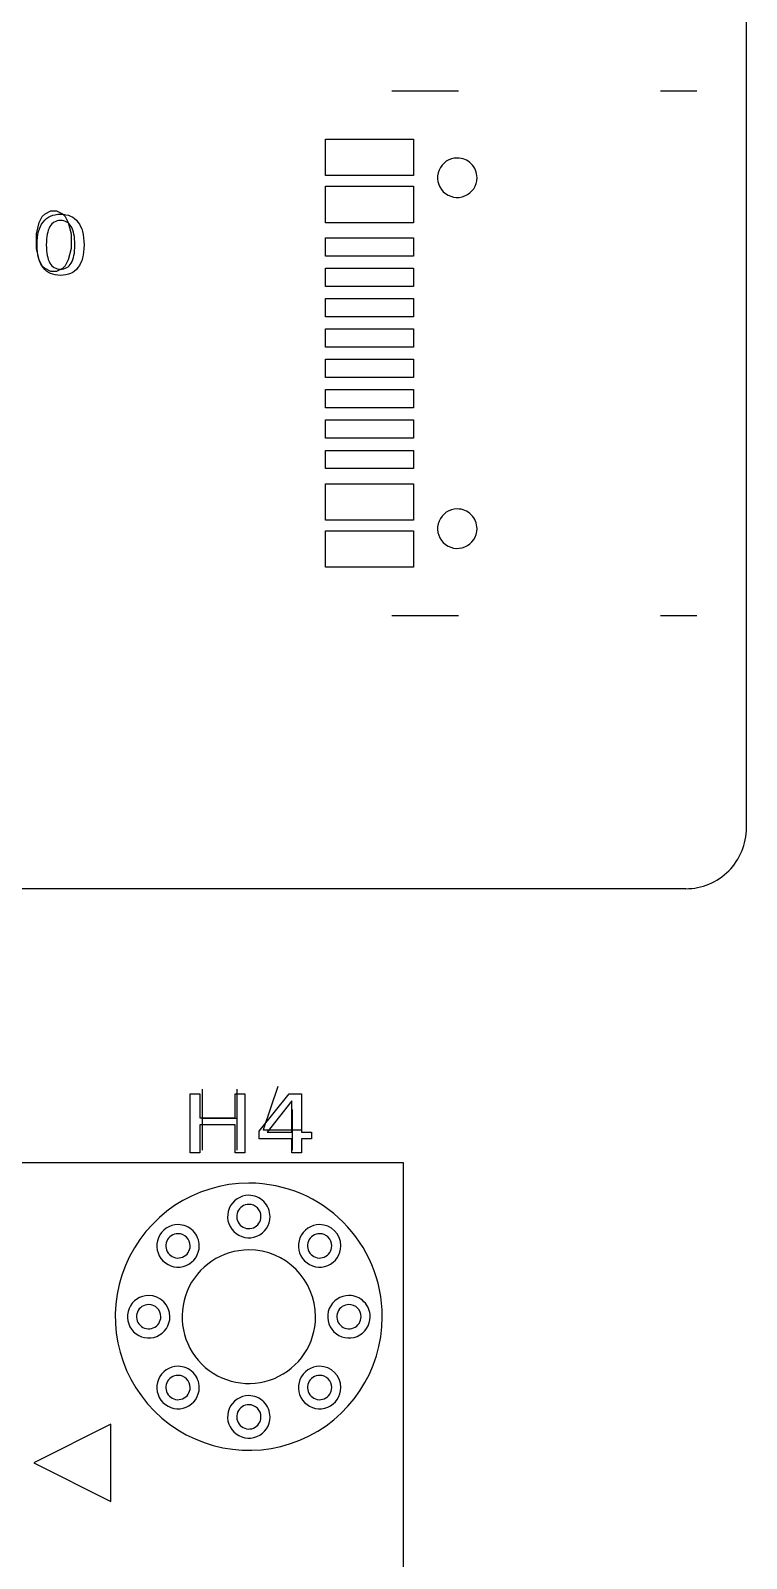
# Model space of a CAD drawing. Header units: millimetres. Extents: x 10 to 287, y 10 to 200.
# Drawn here: x 133.7 to 145.5, y 98.78 to 123.94 of the extents above; entities that cross this region are included whole.
import ezdxf

# ---------------------------------------------------------------- set-up
doc = ezdxf.new("R2010")
doc.units = ezdxf.units.MM
doc.layers.get('0').update_dxf_attribs({"linetype": 'CONTINUOUS'})

msp = doc.modelspace()

# ---------------------------------------------------------------- linework, layer by layer
at = {"color": 7}
for points in [[(145.5, 110.8072), (145.5, 148.1072)], [(139.655, 122.9472), (140.755, 122.9472)], [(139.655, 122.9472), (140.755, 122.9472)], [(139.655, 122.9472), (140.755, 122.9472)], [(139.655, 122.9472), (140.755, 122.9472)], [(139.655, 122.9472), (140.755, 122.9472)], [(139.655, 122.9472), (140.755, 122.9472)], [(139.655, 122.9472), (140.755, 122.9472)], [(144.085, 122.9472), (144.685, 122.9472)], [(144.085, 122.9472), (144.685, 122.9472)], [(144.085, 122.9472), (144.685, 122.9472)], [(144.085, 122.9472), (144.685, 122.9472)], [(144.085, 122.9472), (144.685, 122.9472)], [(144.085, 122.9472), (144.685, 122.9472)], [(144.085, 122.9472), (144.685, 122.9472)], [(139.655, 114.3072), (140.755, 114.3072)], [(139.655, 114.3072), (140.755, 114.3072)], [(139.655, 114.3072), (140.755, 114.3072)], [(139.655, 114.3072), (140.755, 114.3072)], [(139.655, 114.3072), (140.755, 114.3072)], [(139.655, 114.3072), (140.755, 114.3072)], [(139.655, 114.3072), (140.755, 114.3072)], [(144.085, 114.3072), (144.685, 114.3072)], [(144.085, 114.3072), (144.685, 114.3072)], [(144.085, 114.3072), (144.685, 114.3072)], [(144.085, 114.3072), (144.685, 114.3072)], [(144.085, 114.3072), (144.685, 114.3072)], [(144.085, 114.3072), (144.685, 114.3072)], [(144.085, 114.3072), (144.685, 114.3072)], [(144.5, 109.8072), (108.1266, 109.8072)], [(136.5381, 105.5024), (136.5381, 106.5024)], [(137.1095, 105.5024), (137.1095, 106.5024)], [(137.7762, 106.55), (137.5381, 105.8357), (138.1571, 105.8357)], [(136.5381, 106.0262), (137.1095, 106.0262)], [(138.0143, 106.169), (138.0143, 105.5024)]]:
    msp.add_lwpolyline(points, dxfattribs=at)
for points in [[(140.015, 121.5522), (138.565, 121.5522), (138.565, 122.1522), (140.015, 122.1522)], [(140.015, 121.5522), (138.565, 121.5522), (138.565, 122.1522), (140.015, 122.1522)], [(140.015, 121.5522), (138.565, 121.5522), (138.565, 122.1522), (140.015, 122.1522)], [(140.735, 121.8422)], [(140.735, 121.8422)], [(140.735, 121.8422)], [(140.735, 121.8422)], [(140.735, 121.8422)], [(140.735, 121.8422)], [(140.015, 120.7772), (138.565, 120.7772), (138.565, 121.3772), (140.015, 121.3772)], [(140.015, 120.7772), (138.565, 120.7772), (138.565, 121.3772), (140.015, 121.3772)], [(140.015, 120.7772), (138.565, 120.7772), (138.565, 121.3772), (140.015, 121.3772)], [(134.0381, 120.9724), (134.1333, 120.9724), (134.2286, 120.9248), (134.2762, 120.8771), (134.3238, 120.7819), (134.3714, 120.5914), (134.3714, 120.3533), (134.3238, 120.1629), (134.2762, 120.0676), (134.2286, 120.02), (134.1333, 119.9724), (134.0381, 119.9724), (133.9429, 120.02), (133.8952, 120.0676), (133.8476, 120.1629), (133.8, 120.3533), (133.8, 120.5914), (133.8476, 120.7819), (133.8952, 120.8771), (133.9429, 120.9248)], [(134.19781, 120.916755)], [(134.19781, 120.812591)], [(140.015, 120.2272), (138.565, 120.2272), (138.565, 120.5272), (140.015, 120.5272)], [(140.015, 120.2272), (138.565, 120.2272), (138.565, 120.5272), (140.015, 120.5272)], [(140.015, 120.2272), (138.565, 120.2272), (138.565, 120.5272), (140.015, 120.5272)], [(140.015, 119.7272), (138.565, 119.7272), (138.565, 120.0272), (140.015, 120.0272)], [(140.015, 119.7272), (138.565, 119.7272), (138.565, 120.0272), (140.015, 120.0272)], [(140.015, 119.7272), (138.565, 119.7272), (138.565, 120.0272), (140.015, 120.0272)], [(140.015, 119.2272), (138.565, 119.2272), (138.565, 119.5272), (140.015, 119.5272)], [(140.015, 119.2272), (138.565, 119.2272), (138.565, 119.5272), (140.015, 119.5272)], [(140.015, 119.2272), (138.565, 119.2272), (138.565, 119.5272), (140.015, 119.5272)], [(140.015, 118.7272), (138.565, 118.7272), (138.565, 119.0272), (140.015, 119.0272)], [(140.015, 118.7272), (138.565, 118.7272), (138.565, 119.0272), (140.015, 119.0272)], [(140.015, 118.7272), (138.565, 118.7272), (138.565, 119.0272), (140.015, 119.0272)], [(140.015, 118.2272), (138.565, 118.2272), (138.565, 118.5272), (140.015, 118.5272)], [(140.015, 118.2272), (138.565, 118.2272), (138.565, 118.5272), (140.015, 118.5272)], [(140.015, 118.2272), (138.565, 118.2272), (138.565, 118.5272), (140.015, 118.5272)], [(140.015, 117.7272), (138.565, 117.7272), (138.565, 118.0272), (140.015, 118.0272)], [(140.015, 117.7272), (138.565, 117.7272), (138.565, 118.0272), (140.015, 118.0272)], [(140.015, 117.7272), (138.565, 117.7272), (138.565, 118.0272), (140.015, 118.0272)], [(140.015, 117.2272), (138.565, 117.2272), (138.565, 117.5272), (140.015, 117.5272)], [(140.015, 117.2272), (138.565, 117.2272), (138.565, 117.5272), (140.015, 117.5272)], [(140.015, 117.2272), (138.565, 117.2272), (138.565, 117.5272), (140.015, 117.5272)], [(140.015, 116.7272), (138.565, 116.7272), (138.565, 117.0272), (140.015, 117.0272)], [(140.015, 116.7272), (138.565, 116.7272), (138.565, 117.0272), (140.015, 117.0272)], [(140.015, 116.7272), (138.565, 116.7272), (138.565, 117.0272), (140.015, 117.0272)], [(140.015, 115.8772), (138.565, 115.8772), (138.565, 116.4772), (140.015, 116.4772)], [(140.015, 115.8772), (138.565, 115.8772), (138.565, 116.4772), (140.015, 116.4772)], [(140.015, 115.8772), (138.565, 115.8772), (138.565, 116.4772), (140.015, 116.4772)], [(140.735, 116.0622)], [(140.735, 116.0622)], [(140.735, 116.0622)], [(140.735, 116.0622)], [(140.735, 116.0622)], [(140.735, 116.0622)], [(140.015, 115.1022), (138.565, 115.1022), (138.565, 115.7022), (140.015, 115.7022)], [(140.015, 115.1022), (138.565, 115.1022), (138.565, 115.7022), (140.015, 115.7022)], [(140.015, 115.1022), (138.565, 115.1022), (138.565, 115.7022), (140.015, 115.7022)], [(136.33408, 106.42918), (136.49394, 106.42918), (136.49394, 106.03075), (137.07484, 106.03075), (137.07484, 106.42918), (137.23471, 106.42918), (137.23471, 105.4572), (137.07484, 105.4572), (137.07484, 105.92008), (136.49394, 105.92008), (136.49394, 105.4572), (136.33408, 105.4572)], [(137.96444, 106.42918), (138.16546, 106.42918), (138.16546, 105.79573), (138.33403, 105.79573), (138.33403, 105.68636), (138.16546, 105.68636), (138.16546, 105.4572), (138.00638, 105.4572), (138.00638, 105.68636), (137.47297, 105.68636), (137.47297, 105.81331)], [(138.00634, 106.3146), (137.60272, 105.79573), (138.00634, 105.79573)], [(137.3, 104.9572)], [(137.3, 104.9572)], [(137.3, 104.9572)], [(137.3, 104.9572)], [(137.3, 104.7572)], [(137.3, 104.7572)], [(137.3, 104.7572)], [(137.3, 104.7572)], [(137.3, 104.6072)], [(137.3, 104.6072)], [(137.3, 104.6072)], [(137.3, 104.6072)], [(136.1333, 104.2739)], [(136.1333, 104.2739)], [(136.1333, 104.2739)], [(136.1333, 104.2739)], [(138.4667, 104.2739)], [(138.4667, 104.2739)], [(138.4667, 104.2739)], [(138.4667, 104.2739)], [(136.1333, 104.1239)], [(136.1333, 104.1239)], [(136.1333, 104.1239)], [(136.1333, 104.1239)], [(138.4667, 104.1239)], [(138.4667, 104.1239)], [(138.4667, 104.1239)], [(138.4667, 104.1239)], [(137.3, 103.8572)], [(137.3, 103.8572)], [(137.3, 103.8572)], [(137.3, 103.8572)], [(135.65, 103.1072)], [(135.65, 103.1072)], [(135.65, 103.1072)], [(135.65, 103.1072)], [(135.65, 102.9572)], [(135.65, 102.9572)], [(135.65, 102.9572)], [(135.65, 102.9572)], [(138.95, 103.1072)], [(138.95, 103.1072)], [(138.95, 103.1072)], [(138.95, 103.1072)], [(138.95, 102.9572)], [(138.95, 102.9572)], [(138.95, 102.9572)], [(138.95, 102.9572)], [(136.1333, 101.9405)], [(136.1333, 101.9405)], [(136.1333, 101.9405)], [(136.1333, 101.9405)], [(138.4667, 101.9405)], [(138.4667, 101.9405)], [(138.4667, 101.9405)], [(138.4667, 101.9405)], [(136.1333, 101.7905)], [(136.1333, 101.7905)], [(136.1333, 101.7905)], [(136.1333, 101.7905)], [(138.4667, 101.7905)], [(138.4667, 101.7905)], [(138.4667, 101.7905)], [(138.4667, 101.7905)], [(137.3, 101.4572)], [(137.3, 101.4572)], [(137.3, 101.4572)], [(137.3, 101.4572)], [(137.3, 101.3072)], [(137.3, 101.3072)], [(137.3, 101.3072)], [(137.3, 101.3072)], [(135.0267, 99.7149), (135.0267, 100.9849), (133.7567, 100.3499)]]:
    msp.add_lwpolyline(points, close=True, dxfattribs=at)
at = {"color": 2}
msp.add_lwpolyline([(119.5427, 105.2999), (139.8427, 105.2999), (139.8427, 67.8999), (119.5427, 67.8999)], close=True, dxfattribs=at)
at = {"color": 7}
for points in [[(140.735, 121.8422), (140.60355, 121.8422), (140.485043, 121.763016), (140.434739, 121.641572)], [(140.735, 121.8422), (140.60355, 121.8422), (140.485043, 121.763016), (140.434739, 121.641572)], [(140.735, 121.8422), (140.60355, 121.8422), (140.485043, 121.763016), (140.434739, 121.641572)], [(140.735, 121.8422), (140.60355, 121.8422), (140.485043, 121.763016), (140.434739, 121.641572)], [(140.735, 121.8422), (140.60355, 121.8422), (140.485043, 121.763016), (140.434739, 121.641572)], [(140.735, 121.8422), (140.60355, 121.8422), (140.485043, 121.763016), (140.434739, 121.641572)], [(140.96481, 121.74701), (140.90386, 121.807959), (140.821195, 121.8422), (140.735, 121.8422)], [(140.96481, 121.74701), (140.90386, 121.807959), (140.821195, 121.8422), (140.735, 121.8422)], [(140.96481, 121.74701), (140.90386, 121.807959), (140.821195, 121.8422), (140.735, 121.8422)], [(140.96481, 121.74701), (140.90386, 121.807959), (140.821195, 121.8422), (140.735, 121.8422)], [(140.96481, 121.74701), (140.90386, 121.807959), (140.821195, 121.8422), (140.735, 121.8422)], [(140.96481, 121.74701), (140.90386, 121.807959), (140.821195, 121.8422), (140.735, 121.8422)], [(140.434739, 121.641572), (140.384435, 121.520128), (140.412241, 121.38034), (140.50519, 121.28739)], [(140.434739, 121.641572), (140.384435, 121.520128), (140.412241, 121.38034), (140.50519, 121.28739)], [(140.434739, 121.641572), (140.384435, 121.520128), (140.412241, 121.38034), (140.50519, 121.28739)], [(140.434739, 121.641572), (140.384435, 121.520128), (140.412241, 121.38034), (140.50519, 121.28739)], [(140.434739, 121.641572), (140.384435, 121.520128), (140.412241, 121.38034), (140.50519, 121.28739)], [(140.434739, 121.641572), (140.384435, 121.520128), (140.412241, 121.38034), (140.50519, 121.28739)], [(141.06, 121.5172), (141.06, 121.603395), (141.025759, 121.68606), (140.96481, 121.74701)], [(141.06, 121.5172), (141.06, 121.603395), (141.025759, 121.68606), (140.96481, 121.74701)], [(141.06, 121.5172), (141.06, 121.603395), (141.025759, 121.68606), (140.96481, 121.74701)], [(141.06, 121.5172), (141.06, 121.603395), (141.025759, 121.68606), (140.96481, 121.74701)], [(141.06, 121.5172), (141.06, 121.603395), (141.025759, 121.68606), (140.96481, 121.74701)], [(141.06, 121.5172), (141.06, 121.603395), (141.025759, 121.68606), (140.96481, 121.74701)], [(140.859372, 121.216939), (140.980816, 121.267243), (141.06, 121.38575), (141.06, 121.5172)], [(140.859372, 121.216939), (140.980816, 121.267243), (141.06, 121.38575), (141.06, 121.5172)], [(140.859372, 121.216939), (140.980816, 121.267243), (141.06, 121.38575), (141.06, 121.5172)], [(140.859372, 121.216939), (140.980816, 121.267243), (141.06, 121.38575), (141.06, 121.5172)], [(140.859372, 121.216939), (140.980816, 121.267243), (141.06, 121.38575), (141.06, 121.5172)], [(140.859372, 121.216939), (140.980816, 121.267243), (141.06, 121.38575), (141.06, 121.5172)], [(140.50519, 121.28739), (140.59814, 121.194441), (140.737928, 121.166635), (140.859372, 121.216939)], [(140.50519, 121.28739), (140.59814, 121.194441), (140.737928, 121.166635), (140.859372, 121.216939)], [(140.50519, 121.28739), (140.59814, 121.194441), (140.737928, 121.166635), (140.859372, 121.216939)], [(140.50519, 121.28739), (140.59814, 121.194441), (140.737928, 121.166635), (140.859372, 121.216939)], [(140.50519, 121.28739), (140.59814, 121.194441), (140.737928, 121.166635), (140.859372, 121.216939)], [(140.50519, 121.28739), (140.59814, 121.194441), (140.737928, 121.166635), (140.859372, 121.216939)], [(133.90977, 120.787201), (133.976303, 120.87357), (134.072317, 120.916755), (134.19781, 120.916755)], [(134.19781, 120.812591), (134.119797, 120.812591), (134.061037, 120.779172), (134.02153, 120.712333)], [(134.19781, 120.916755), (134.323323, 120.916755), (134.419087, 120.87357), (134.4851, 120.787201)], [(134.37408, 120.712333), (134.33508, 120.779172), (134.276323, 120.812591), (134.19781, 120.812591)], [(133.81077, 120.41221), (133.81077, 120.576269), (133.84377, 120.701266), (133.90977, 120.787201)], [(134.02153, 120.712333), (133.98253, 120.645926), (133.96303, 120.545885), (133.96303, 120.41221)], [(134.43338, 120.41221), (134.43338, 120.545887), (134.413613, 120.645928), (134.37408, 120.712333)], [(134.4851, 120.787201), (134.551633, 120.701266), (134.5849, 120.576269), (134.5849, 120.41221)], [(133.90977, 120.037219), (133.84377, 120.123589), (133.81077, 120.248586), (133.81077, 120.41221)], [(133.96303, 120.41221), (133.96303, 120.278967), (133.98253, 120.178926), (134.02153, 120.112087)], [(134.37408, 120.112087), (134.413613, 120.178926), (134.43338, 120.278967), (134.43338, 120.41221)], [(134.5849, 120.41221), (134.5849, 120.248586), (134.551633, 120.123589), (134.4851, 120.037219)], [(134.02153, 120.112087), (134.061063, 120.04568), (134.119823, 120.012477), (134.19781, 120.012477)], [(134.19781, 120.012477), (134.276317, 120.012477), (134.335073, 120.04568), (134.37408, 120.112087)], [(134.19781, 119.908316), (134.07229, 119.908316), (133.976277, 119.951284), (133.90977, 120.037219)], [(134.4851, 120.037219), (134.4191, 119.951284), (134.323337, 119.908316), (134.19781, 119.908316)], [(140.735, 116.0622), (140.60355, 116.0622), (140.485043, 115.983016), (140.434739, 115.861572)], [(140.735, 116.0622), (140.60355, 116.0622), (140.485043, 115.983016), (140.434739, 115.861572)], [(140.735, 116.0622), (140.60355, 116.0622), (140.485043, 115.983016), (140.434739, 115.861572)], [(140.735, 116.0622), (140.60355, 116.0622), (140.485043, 115.983016), (140.434739, 115.861572)], [(140.735, 116.0622), (140.60355, 116.0622), (140.485043, 115.983016), (140.434739, 115.861572)], [(140.735, 116.0622), (140.60355, 116.0622), (140.485043, 115.983016), (140.434739, 115.861572)], [(140.96481, 115.96701), (140.90386, 116.027959), (140.821195, 116.0622), (140.735, 116.0622)], [(140.96481, 115.96701), (140.90386, 116.027959), (140.821195, 116.0622), (140.735, 116.0622)], [(140.96481, 115.96701), (140.90386, 116.027959), (140.821195, 116.0622), (140.735, 116.0622)], [(140.96481, 115.96701), (140.90386, 116.027959), (140.821195, 116.0622), (140.735, 116.0622)], [(140.96481, 115.96701), (140.90386, 116.027959), (140.821195, 116.0622), (140.735, 116.0622)], [(140.96481, 115.96701), (140.90386, 116.027959), (140.821195, 116.0622), (140.735, 116.0622)], [(140.434739, 115.861572), (140.384435, 115.740128), (140.412241, 115.60034), (140.50519, 115.50739)], [(140.434739, 115.861572), (140.384435, 115.740128), (140.412241, 115.60034), (140.50519, 115.50739)], [(140.434739, 115.861572), (140.384435, 115.740128), (140.412241, 115.60034), (140.50519, 115.50739)], [(140.434739, 115.861572), (140.384435, 115.740128), (140.412241, 115.60034), (140.50519, 115.50739)], [(140.434739, 115.861572), (140.384435, 115.740128), (140.412241, 115.60034), (140.50519, 115.50739)], [(140.434739, 115.861572), (140.384435, 115.740128), (140.412241, 115.60034), (140.50519, 115.50739)], [(141.06, 115.7372), (141.06, 115.823395), (141.025759, 115.90606), (140.96481, 115.96701)], [(141.06, 115.7372), (141.06, 115.823395), (141.025759, 115.90606), (140.96481, 115.96701)], [(141.06, 115.7372), (141.06, 115.823395), (141.025759, 115.90606), (140.96481, 115.96701)], [(141.06, 115.7372), (141.06, 115.823395), (141.025759, 115.90606), (140.96481, 115.96701)], [(141.06, 115.7372), (141.06, 115.823395), (141.025759, 115.90606), (140.96481, 115.96701)], [(141.06, 115.7372), (141.06, 115.823395), (141.025759, 115.90606), (140.96481, 115.96701)], [(140.859372, 115.436939), (140.980816, 115.487243), (141.06, 115.60575), (141.06, 115.7372)], [(140.859372, 115.436939), (140.980816, 115.487243), (141.06, 115.60575), (141.06, 115.7372)], [(140.859372, 115.436939), (140.980816, 115.487243), (141.06, 115.60575), (141.06, 115.7372)], [(140.859372, 115.436939), (140.980816, 115.487243), (141.06, 115.60575), (141.06, 115.7372)], [(140.859372, 115.436939), (140.980816, 115.487243), (141.06, 115.60575), (141.06, 115.7372)], [(140.859372, 115.436939), (140.980816, 115.487243), (141.06, 115.60575), (141.06, 115.7372)], [(140.50519, 115.50739), (140.59814, 115.414441), (140.737928, 115.386635), (140.859372, 115.436939)], [(140.50519, 115.50739), (140.59814, 115.414441), (140.737928, 115.386635), (140.859372, 115.436939)], [(140.50519, 115.50739), (140.59814, 115.414441), (140.737928, 115.386635), (140.859372, 115.436939)], [(140.50519, 115.50739), (140.59814, 115.414441), (140.737928, 115.386635), (140.859372, 115.436939)], [(140.50519, 115.50739), (140.59814, 115.414441), (140.737928, 115.386635), (140.859372, 115.436939)], [(140.50519, 115.50739), (140.59814, 115.414441), (140.737928, 115.386635), (140.859372, 115.436939)], [(145.207107, 110.100093), (145.394643, 110.28763), (145.5, 110.541984), (145.5, 110.8072)], [(144.5, 109.8072), (144.765216, 109.8072), (145.01957, 109.912557), (145.207107, 110.100093)], [(137.3, 104.9572), (136.410183, 104.9572), (135.607983, 104.421187), (135.267465, 103.599104)], [(137.3, 104.9572), (136.410183, 104.9572), (135.607983, 104.421187), (135.267465, 103.599104)], [(137.3, 104.9572), (136.410183, 104.9572), (135.607983, 104.421187), (135.267465, 103.599104)], [(137.3, 104.9572), (136.410183, 104.9572), (135.607983, 104.421187), (135.267465, 103.599104)], [(139.5, 102.7572), (139.5, 103.972226), (138.515026, 104.9572), (137.3, 104.9572)], [(139.5, 102.7572), (139.5, 103.972226), (138.515026, 104.9572), (137.3, 104.9572)], [(139.5, 102.7572), (139.5, 103.972226), (138.515026, 104.9572), (137.3, 104.9572)], [(139.5, 102.7572), (139.5, 103.972226), (138.515026, 104.9572), (137.3, 104.9572)], [(137.3, 104.7572), (137.158438, 104.7572), (137.030816, 104.671925), (136.976642, 104.541139)], [(137.3, 104.7572), (137.158438, 104.7572), (137.030816, 104.671925), (136.976642, 104.541139)], [(137.3, 104.7572), (137.158438, 104.7572), (137.030816, 104.671925), (136.976642, 104.541139)], [(137.3, 104.7572), (137.158438, 104.7572), (137.030816, 104.671925), (136.976642, 104.541139)], [(137.547487, 104.654687), (137.48185, 104.720325), (137.392826, 104.7572), (137.3, 104.7572)], [(137.547487, 104.654687), (137.48185, 104.720325), (137.392826, 104.7572), (137.3, 104.7572)], [(137.547487, 104.654687), (137.48185, 104.720325), (137.392826, 104.7572), (137.3, 104.7572)], [(137.547487, 104.654687), (137.48185, 104.720325), (137.392826, 104.7572), (137.3, 104.7572)], [(136.976642, 104.541139), (136.922469, 104.410353), (136.952413, 104.259812), (137.052513, 104.159713)], [(136.976642, 104.541139), (136.922469, 104.410353), (136.952413, 104.259812), (137.052513, 104.159713)], [(136.976642, 104.541139), (136.922469, 104.410353), (136.952413, 104.259812), (137.052513, 104.159713)], [(136.976642, 104.541139), (136.922469, 104.410353), (136.952413, 104.259812), (137.052513, 104.159713)], [(137.115224, 104.483737), (137.084268, 104.409002), (137.101379, 104.322978), (137.158579, 104.265779)], [(137.115224, 104.483737), (137.084268, 104.409002), (137.101379, 104.322978), (137.158579, 104.265779)], [(137.115224, 104.483737), (137.084268, 104.409002), (137.101379, 104.322978), (137.158579, 104.265779)], [(137.115224, 104.483737), (137.084268, 104.409002), (137.101379, 104.322978), (137.158579, 104.265779)], [(137.3, 104.6072), (137.219108, 104.6072), (137.14618, 104.558472), (137.115224, 104.483737)], [(137.3, 104.6072), (137.219108, 104.6072), (137.14618, 104.558472), (137.115224, 104.483737)], [(137.3, 104.6072), (137.219108, 104.6072), (137.14618, 104.558472), (137.115224, 104.483737)], [(137.3, 104.6072), (137.219108, 104.6072), (137.14618, 104.558472), (137.115224, 104.483737)], [(137.441421, 104.548621), (137.403914, 104.586129), (137.353043, 104.6072), (137.3, 104.6072)], [(137.441421, 104.548621), (137.403914, 104.586129), (137.353043, 104.6072), (137.3, 104.6072)], [(137.441421, 104.548621), (137.403914, 104.586129), (137.353043, 104.6072), (137.3, 104.6072)], [(137.441421, 104.548621), (137.403914, 104.586129), (137.353043, 104.6072), (137.3, 104.6072)], [(137.5, 104.4072), (137.5, 104.460243), (137.478929, 104.511114), (137.441421, 104.548621)], [(137.5, 104.4072), (137.5, 104.460243), (137.478929, 104.511114), (137.441421, 104.548621)], [(137.5, 104.4072), (137.5, 104.460243), (137.478929, 104.511114), (137.441421, 104.548621)], [(137.5, 104.4072), (137.5, 104.460243), (137.478929, 104.511114), (137.441421, 104.548621)], [(137.65, 104.4072), (137.65, 104.500026), (137.613125, 104.58905), (137.547487, 104.654687)], [(137.65, 104.4072), (137.65, 104.500026), (137.613125, 104.58905), (137.547487, 104.654687)], [(137.65, 104.4072), (137.65, 104.500026), (137.613125, 104.58905), (137.547487, 104.654687)], [(137.65, 104.4072), (137.65, 104.500026), (137.613125, 104.58905), (137.547487, 104.654687)], [(136.1333, 104.2739), (135.991738, 104.2739), (135.864116, 104.188625), (135.809942, 104.057839)], [(136.1333, 104.2739), (135.991738, 104.2739), (135.864116, 104.188625), (135.809942, 104.057839)], [(136.1333, 104.2739), (135.991738, 104.2739), (135.864116, 104.188625), (135.809942, 104.057839)], [(136.1333, 104.2739), (135.991738, 104.2739), (135.864116, 104.188625), (135.809942, 104.057839)], [(136.380787, 104.171387), (136.31515, 104.237025), (136.226126, 104.2739), (136.1333, 104.2739)], [(136.380787, 104.171387), (136.31515, 104.237025), (136.226126, 104.2739), (136.1333, 104.2739)], [(136.380787, 104.171387), (136.31515, 104.237025), (136.226126, 104.2739), (136.1333, 104.2739)], [(136.380787, 104.171387), (136.31515, 104.237025), (136.226126, 104.2739), (136.1333, 104.2739)], [(137.158579, 104.265779), (137.215778, 104.208579), (137.301802, 104.191468), (137.376537, 104.222424)], [(137.158579, 104.265779), (137.215778, 104.208579), (137.301802, 104.191468), (137.376537, 104.222424)], [(137.158579, 104.265779), (137.215778, 104.208579), (137.301802, 104.191468), (137.376537, 104.222424)], [(137.158579, 104.265779), (137.215778, 104.208579), (137.301802, 104.191468), (137.376537, 104.222424)], [(137.376537, 104.222424), (137.451272, 104.25338), (137.5, 104.326308), (137.5, 104.4072)], [(137.376537, 104.222424), (137.451272, 104.25338), (137.5, 104.326308), (137.5, 104.4072)], [(137.376537, 104.222424), (137.451272, 104.25338), (137.5, 104.326308), (137.5, 104.4072)], [(137.376537, 104.222424), (137.451272, 104.25338), (137.5, 104.326308), (137.5, 104.4072)], [(137.433939, 104.083842), (137.564725, 104.138016), (137.65, 104.265638), (137.65, 104.4072)], [(137.433939, 104.083842), (137.564725, 104.138016), (137.65, 104.265638), (137.65, 104.4072)], [(137.433939, 104.083842), (137.564725, 104.138016), (137.65, 104.265638), (137.65, 104.4072)], [(137.433939, 104.083842), (137.564725, 104.138016), (137.65, 104.265638), (137.65, 104.4072)], [(138.4667, 104.2739), (138.325138, 104.2739), (138.197516, 104.188625), (138.143342, 104.057839)], [(138.4667, 104.2739), (138.325138, 104.2739), (138.197516, 104.188625), (138.143342, 104.057839)], [(138.4667, 104.2739), (138.325138, 104.2739), (138.197516, 104.188625), (138.143342, 104.057839)], [(138.4667, 104.2739), (138.325138, 104.2739), (138.197516, 104.188625), (138.143342, 104.057839)], [(138.8167, 103.9239), (138.8167, 104.1172), (138.66, 104.2739), (138.4667, 104.2739)], [(138.8167, 103.9239), (138.8167, 104.1172), (138.66, 104.2739), (138.4667, 104.2739)], [(138.8167, 103.9239), (138.8167, 104.1172), (138.66, 104.2739), (138.4667, 104.2739)], [(138.8167, 103.9239), (138.8167, 104.1172), (138.66, 104.2739), (138.4667, 104.2739)], [(135.809942, 104.057839), (135.755769, 103.927053), (135.785713, 103.776512), (135.885813, 103.676413)], [(135.809942, 104.057839), (135.755769, 103.927053), (135.785713, 103.776512), (135.885813, 103.676413)], [(135.809942, 104.057839), (135.755769, 103.927053), (135.785713, 103.776512), (135.885813, 103.676413)], [(135.809942, 104.057839), (135.755769, 103.927053), (135.785713, 103.776512), (135.885813, 103.676413)], [(135.948524, 104.000437), (135.917568, 103.925702), (135.934679, 103.839678), (135.991879, 103.782479)], [(135.948524, 104.000437), (135.917568, 103.925702), (135.934679, 103.839678), (135.991879, 103.782479)], [(135.948524, 104.000437), (135.917568, 103.925702), (135.934679, 103.839678), (135.991879, 103.782479)], [(135.948524, 104.000437), (135.917568, 103.925702), (135.934679, 103.839678), (135.991879, 103.782479)], [(136.1333, 104.1239), (136.052408, 104.1239), (135.97948, 104.075172), (135.948524, 104.000437)], [(136.1333, 104.1239), (136.052408, 104.1239), (135.97948, 104.075172), (135.948524, 104.000437)], [(136.1333, 104.1239), (136.052408, 104.1239), (135.97948, 104.075172), (135.948524, 104.000437)], [(136.1333, 104.1239), (136.052408, 104.1239), (135.97948, 104.075172), (135.948524, 104.000437)], [(136.274721, 104.065321), (136.237214, 104.102829), (136.186343, 104.1239), (136.1333, 104.1239)], [(136.274721, 104.065321), (136.237214, 104.102829), (136.186343, 104.1239), (136.1333, 104.1239)], [(136.274721, 104.065321), (136.237214, 104.102829), (136.186343, 104.1239), (136.1333, 104.1239)], [(136.274721, 104.065321), (136.237214, 104.102829), (136.186343, 104.1239), (136.1333, 104.1239)], [(136.3333, 103.9239), (136.3333, 103.976943), (136.312229, 104.027814), (136.274721, 104.065321)], [(136.3333, 103.9239), (136.3333, 103.976943), (136.312229, 104.027814), (136.274721, 104.065321)], [(136.3333, 103.9239), (136.3333, 103.976943), (136.312229, 104.027814), (136.274721, 104.065321)], [(136.3333, 103.9239), (136.3333, 103.976943), (136.312229, 104.027814), (136.274721, 104.065321)], [(136.4833, 103.9239), (136.4833, 104.016726), (136.446425, 104.10575), (136.380787, 104.171387)], [(136.4833, 103.9239), (136.4833, 104.016726), (136.446425, 104.10575), (136.380787, 104.171387)], [(136.4833, 103.9239), (136.4833, 104.016726), (136.446425, 104.10575), (136.380787, 104.171387)], [(136.4833, 103.9239), (136.4833, 104.016726), (136.446425, 104.10575), (136.380787, 104.171387)], [(137.052513, 104.159713), (137.152612, 104.059613), (137.303153, 104.029669), (137.433939, 104.083842)], [(137.052513, 104.159713), (137.152612, 104.059613), (137.303153, 104.029669), (137.433939, 104.083842)], [(137.052513, 104.159713), (137.152612, 104.059613), (137.303153, 104.029669), (137.433939, 104.083842)], [(137.052513, 104.159713), (137.152612, 104.059613), (137.303153, 104.029669), (137.433939, 104.083842)], [(138.143342, 104.057839), (138.089169, 103.927053), (138.119113, 103.776512), (138.219213, 103.676413)], [(138.143342, 104.057839), (138.089169, 103.927053), (138.119113, 103.776512), (138.219213, 103.676413)], [(138.143342, 104.057839), (138.089169, 103.927053), (138.119113, 103.776512), (138.219213, 103.676413)], [(138.143342, 104.057839), (138.089169, 103.927053), (138.119113, 103.776512), (138.219213, 103.676413)], [(138.281924, 104.000437), (138.250968, 103.925702), (138.268079, 103.839678), (138.325279, 103.782479)], [(138.281924, 104.000437), (138.250968, 103.925702), (138.268079, 103.839678), (138.325279, 103.782479)], [(138.281924, 104.000437), (138.250968, 103.925702), (138.268079, 103.839678), (138.325279, 103.782479)], [(138.281924, 104.000437), (138.250968, 103.925702), (138.268079, 103.839678), (138.325279, 103.782479)], [(138.4667, 104.1239), (138.385808, 104.1239), (138.31288, 104.075172), (138.281924, 104.000437)], [(138.4667, 104.1239), (138.385808, 104.1239), (138.31288, 104.075172), (138.281924, 104.000437)], [(138.4667, 104.1239), (138.385808, 104.1239), (138.31288, 104.075172), (138.281924, 104.000437)], [(138.4667, 104.1239), (138.385808, 104.1239), (138.31288, 104.075172), (138.281924, 104.000437)], [(138.608121, 104.065321), (138.570614, 104.102829), (138.519743, 104.1239), (138.4667, 104.1239)], [(138.608121, 104.065321), (138.570614, 104.102829), (138.519743, 104.1239), (138.4667, 104.1239)], [(138.608121, 104.065321), (138.570614, 104.102829), (138.519743, 104.1239), (138.4667, 104.1239)], [(138.608121, 104.065321), (138.570614, 104.102829), (138.519743, 104.1239), (138.4667, 104.1239)], [(138.6667, 103.9239), (138.6667, 103.976943), (138.645629, 104.027814), (138.608121, 104.065321)], [(138.6667, 103.9239), (138.6667, 103.976943), (138.645629, 104.027814), (138.608121, 104.065321)], [(138.6667, 103.9239), (138.6667, 103.976943), (138.645629, 104.027814), (138.608121, 104.065321)], [(138.6667, 103.9239), (138.6667, 103.976943), (138.645629, 104.027814), (138.608121, 104.065321)], [(135.991879, 103.782479), (136.049078, 103.725279), (136.135102, 103.708168), (136.209837, 103.739124)], [(135.991879, 103.782479), (136.049078, 103.725279), (136.135102, 103.708168), (136.209837, 103.739124)], [(135.991879, 103.782479), (136.049078, 103.725279), (136.135102, 103.708168), (136.209837, 103.739124)], [(135.991879, 103.782479), (136.049078, 103.725279), (136.135102, 103.708168), (136.209837, 103.739124)], [(136.209837, 103.739124), (136.284572, 103.77008), (136.3333, 103.843008), (136.3333, 103.9239)], [(136.209837, 103.739124), (136.284572, 103.77008), (136.3333, 103.843008), (136.3333, 103.9239)], [(136.209837, 103.739124), (136.284572, 103.77008), (136.3333, 103.843008), (136.3333, 103.9239)], [(136.209837, 103.739124), (136.284572, 103.77008), (136.3333, 103.843008), (136.3333, 103.9239)], [(136.267239, 103.600542), (136.398025, 103.654716), (136.4833, 103.782338), (136.4833, 103.9239)], [(136.267239, 103.600542), (136.398025, 103.654716), (136.4833, 103.782338), (136.4833, 103.9239)], [(136.267239, 103.600542), (136.398025, 103.654716), (136.4833, 103.782338), (136.4833, 103.9239)], [(136.267239, 103.600542), (136.398025, 103.654716), (136.4833, 103.782338), (136.4833, 103.9239)], [(137.3, 103.8572), (136.855092, 103.8572), (136.453992, 103.589194), (136.283733, 103.178152)], [(137.3, 103.8572), (136.855092, 103.8572), (136.453992, 103.589194), (136.283733, 103.178152)], [(137.3, 103.8572), (136.855092, 103.8572), (136.453992, 103.589194), (136.283733, 103.178152)], [(137.3, 103.8572), (136.855092, 103.8572), (136.453992, 103.589194), (136.283733, 103.178152)], [(138.4, 102.7572), (138.4, 103.364713), (137.907513, 103.8572), (137.3, 103.8572)], [(138.4, 102.7572), (138.4, 103.364713), (137.907513, 103.8572), (137.3, 103.8572)], [(138.4, 102.7572), (138.4, 103.364713), (137.907513, 103.8572), (137.3, 103.8572)], [(138.4, 102.7572), (138.4, 103.364713), (137.907513, 103.8572), (137.3, 103.8572)], [(138.325279, 103.782479), (138.382478, 103.725279), (138.468502, 103.708168), (138.543237, 103.739124)], [(138.325279, 103.782479), (138.382478, 103.725279), (138.468502, 103.708168), (138.543237, 103.739124)], [(138.325279, 103.782479), (138.382478, 103.725279), (138.468502, 103.708168), (138.543237, 103.739124)], [(138.325279, 103.782479), (138.382478, 103.725279), (138.468502, 103.708168), (138.543237, 103.739124)], [(138.543237, 103.739124), (138.617972, 103.77008), (138.6667, 103.843008), (138.6667, 103.9239)], [(138.543237, 103.739124), (138.617972, 103.77008), (138.6667, 103.843008), (138.6667, 103.9239)], [(138.543237, 103.739124), (138.617972, 103.77008), (138.6667, 103.843008), (138.6667, 103.9239)], [(138.543237, 103.739124), (138.617972, 103.77008), (138.6667, 103.843008), (138.6667, 103.9239)], [(138.600639, 103.600542), (138.731425, 103.654716), (138.8167, 103.782338), (138.8167, 103.9239)], [(138.600639, 103.600542), (138.731425, 103.654716), (138.8167, 103.782338), (138.8167, 103.9239)], [(138.600639, 103.600542), (138.731425, 103.654716), (138.8167, 103.782338), (138.8167, 103.9239)], [(138.600639, 103.600542), (138.731425, 103.654716), (138.8167, 103.782338), (138.8167, 103.9239)], [(135.267465, 103.599104), (134.926947, 102.77702), (135.115169, 101.830761), (135.744365, 101.201565)], [(135.267465, 103.599104), (134.926947, 102.77702), (135.115169, 101.830761), (135.744365, 101.201565)], [(135.267465, 103.599104), (134.926947, 102.77702), (135.115169, 101.830761), (135.744365, 101.201565)], [(135.267465, 103.599104), (134.926947, 102.77702), (135.115169, 101.830761), (135.744365, 101.201565)], [(135.885813, 103.676413), (135.985912, 103.576313), (136.136453, 103.546369), (136.267239, 103.600542)], [(135.885813, 103.676413), (135.985912, 103.576313), (136.136453, 103.546369), (136.267239, 103.600542)], [(135.885813, 103.676413), (135.985912, 103.576313), (136.136453, 103.546369), (136.267239, 103.600542)], [(135.885813, 103.676413), (135.985912, 103.576313), (136.136453, 103.546369), (136.267239, 103.600542)], [(138.219213, 103.676413), (138.319312, 103.576313), (138.469853, 103.546369), (138.600639, 103.600542)], [(138.219213, 103.676413), (138.319312, 103.576313), (138.469853, 103.546369), (138.600639, 103.600542)], [(138.219213, 103.676413), (138.319312, 103.576313), (138.469853, 103.546369), (138.600639, 103.600542)], [(138.219213, 103.676413), (138.319312, 103.576313), (138.469853, 103.546369), (138.600639, 103.600542)], [(135.65, 103.1072), (135.508438, 103.1072), (135.380816, 103.021925), (135.326642, 102.891139)], [(135.65, 103.1072), (135.508438, 103.1072), (135.380816, 103.021925), (135.326642, 102.891139)], [(135.65, 103.1072), (135.508438, 103.1072), (135.380816, 103.021925), (135.326642, 102.891139)], [(135.65, 103.1072), (135.508438, 103.1072), (135.380816, 103.021925), (135.326642, 102.891139)], [(135.65, 102.9572), (135.569108, 102.9572), (135.49618, 102.908472), (135.465224, 102.833737)], [(135.65, 102.9572), (135.569108, 102.9572), (135.49618, 102.908472), (135.465224, 102.833737)], [(135.65, 102.9572), (135.569108, 102.9572), (135.49618, 102.908472), (135.465224, 102.833737)], [(135.65, 102.9572), (135.569108, 102.9572), (135.49618, 102.908472), (135.465224, 102.833737)], [(136, 102.7572), (136, 102.9505), (135.8433, 103.1072), (135.65, 103.1072)], [(136, 102.7572), (136, 102.9505), (135.8433, 103.1072), (135.65, 103.1072)], [(136, 102.7572), (136, 102.9505), (135.8433, 103.1072), (135.65, 103.1072)], [(136, 102.7572), (136, 102.9505), (135.8433, 103.1072), (135.65, 103.1072)], [(135.791421, 102.898621), (135.753914, 102.936129), (135.703043, 102.9572), (135.65, 102.9572)], [(135.791421, 102.898621), (135.753914, 102.936129), (135.703043, 102.9572), (135.65, 102.9572)], [(135.791421, 102.898621), (135.753914, 102.936129), (135.703043, 102.9572), (135.65, 102.9572)], [(135.791421, 102.898621), (135.753914, 102.936129), (135.703043, 102.9572), (135.65, 102.9572)], [(136.283733, 103.178152), (136.113473, 102.76711), (136.207585, 102.29398), (136.522183, 101.979383)], [(136.283733, 103.178152), (136.113473, 102.76711), (136.207585, 102.29398), (136.522183, 101.979383)], [(136.283733, 103.178152), (136.113473, 102.76711), (136.207585, 102.29398), (136.522183, 101.979383)], [(136.283733, 103.178152), (136.113473, 102.76711), (136.207585, 102.29398), (136.522183, 101.979383)], [(138.95, 103.1072), (138.808438, 103.1072), (138.680816, 103.021925), (138.626642, 102.891139)], [(138.95, 103.1072), (138.808438, 103.1072), (138.680816, 103.021925), (138.626642, 102.891139)], [(138.95, 103.1072), (138.808438, 103.1072), (138.680816, 103.021925), (138.626642, 102.891139)], [(138.95, 103.1072), (138.808438, 103.1072), (138.680816, 103.021925), (138.626642, 102.891139)], [(138.95, 102.9572), (138.869108, 102.9572), (138.79618, 102.908472), (138.765224, 102.833737)], [(138.95, 102.9572), (138.869108, 102.9572), (138.79618, 102.908472), (138.765224, 102.833737)], [(138.95, 102.9572), (138.869108, 102.9572), (138.79618, 102.908472), (138.765224, 102.833737)], [(138.95, 102.9572), (138.869108, 102.9572), (138.79618, 102.908472), (138.765224, 102.833737)], [(139.197487, 103.004687), (139.13185, 103.070325), (139.042826, 103.1072), (138.95, 103.1072)], [(139.197487, 103.004687), (139.13185, 103.070325), (139.042826, 103.1072), (138.95, 103.1072)], [(139.197487, 103.004687), (139.13185, 103.070325), (139.042826, 103.1072), (138.95, 103.1072)], [(139.197487, 103.004687), (139.13185, 103.070325), (139.042826, 103.1072), (138.95, 103.1072)], [(139.091421, 102.898621), (139.053914, 102.936129), (139.003043, 102.9572), (138.95, 102.9572)], [(139.091421, 102.898621), (139.053914, 102.936129), (139.003043, 102.9572), (138.95, 102.9572)], [(139.091421, 102.898621), (139.053914, 102.936129), (139.003043, 102.9572), (138.95, 102.9572)], [(139.091421, 102.898621), (139.053914, 102.936129), (139.003043, 102.9572), (138.95, 102.9572)], [(139.3, 102.7572), (139.3, 102.850026), (139.263125, 102.93905), (139.197487, 103.004687)], [(139.3, 102.7572), (139.3, 102.850026), (139.263125, 102.93905), (139.197487, 103.004687)], [(139.3, 102.7572), (139.3, 102.850026), (139.263125, 102.93905), (139.197487, 103.004687)], [(139.3, 102.7572), (139.3, 102.850026), (139.263125, 102.93905), (139.197487, 103.004687)], [(135.326642, 102.891139), (135.272469, 102.760353), (135.302413, 102.609812), (135.402513, 102.509713)], [(135.326642, 102.891139), (135.272469, 102.760353), (135.302413, 102.609812), (135.402513, 102.509713)], [(135.326642, 102.891139), (135.272469, 102.760353), (135.302413, 102.609812), (135.402513, 102.509713)], [(135.326642, 102.891139), (135.272469, 102.760353), (135.302413, 102.609812), (135.402513, 102.509713)], [(135.465224, 102.833737), (135.434268, 102.759002), (135.451379, 102.672978), (135.508579, 102.615779)], [(135.465224, 102.833737), (135.434268, 102.759002), (135.451379, 102.672978), (135.508579, 102.615779)], [(135.465224, 102.833737), (135.434268, 102.759002), (135.451379, 102.672978), (135.508579, 102.615779)], [(135.465224, 102.833737), (135.434268, 102.759002), (135.451379, 102.672978), (135.508579, 102.615779)], [(135.726537, 102.572424), (135.801272, 102.60338), (135.85, 102.676308), (135.85, 102.7572)], [(135.726537, 102.572424), (135.801272, 102.60338), (135.85, 102.676308), (135.85, 102.7572)], [(135.726537, 102.572424), (135.801272, 102.60338), (135.85, 102.676308), (135.85, 102.7572)], [(135.726537, 102.572424), (135.801272, 102.60338), (135.85, 102.676308), (135.85, 102.7572)], [(135.783939, 102.433842), (135.914725, 102.488016), (136, 102.615638), (136, 102.7572)], [(135.783939, 102.433842), (135.914725, 102.488016), (136, 102.615638), (136, 102.7572)], [(135.783939, 102.433842), (135.914725, 102.488016), (136, 102.615638), (136, 102.7572)], [(135.783939, 102.433842), (135.914725, 102.488016), (136, 102.615638), (136, 102.7572)], [(135.85, 102.7572), (135.85, 102.810243), (135.828929, 102.861114), (135.791421, 102.898621)], [(135.85, 102.7572), (135.85, 102.810243), (135.828929, 102.861114), (135.791421, 102.898621)], [(135.85, 102.7572), (135.85, 102.810243), (135.828929, 102.861114), (135.791421, 102.898621)], [(135.85, 102.7572), (135.85, 102.810243), (135.828929, 102.861114), (135.791421, 102.898621)], [(137.720952, 101.740933), (138.131994, 101.911192), (138.4, 102.312292), (138.4, 102.7572)], [(137.720952, 101.740933), (138.131994, 101.911192), (138.4, 102.312292), (138.4, 102.7572)], [(137.720952, 101.740933), (138.131994, 101.911192), (138.4, 102.312292), (138.4, 102.7572)], [(137.720952, 101.740933), (138.131994, 101.911192), (138.4, 102.312292), (138.4, 102.7572)], [(138.141904, 100.724665), (138.963987, 101.065183), (139.5, 101.867383), (139.5, 102.7572)], [(138.141904, 100.724665), (138.963987, 101.065183), (139.5, 101.867383), (139.5, 102.7572)], [(138.141904, 100.724665), (138.963987, 101.065183), (139.5, 101.867383), (139.5, 102.7572)], [(138.141904, 100.724665), (138.963987, 101.065183), (139.5, 101.867383), (139.5, 102.7572)], [(138.626642, 102.891139), (138.572469, 102.760353), (138.602413, 102.609812), (138.702513, 102.509713)], [(138.626642, 102.891139), (138.572469, 102.760353), (138.602413, 102.609812), (138.702513, 102.509713)], [(138.626642, 102.891139), (138.572469, 102.760353), (138.602413, 102.609812), (138.702513, 102.509713)], [(138.626642, 102.891139), (138.572469, 102.760353), (138.602413, 102.609812), (138.702513, 102.509713)], [(138.765224, 102.833737), (138.734268, 102.759002), (138.751379, 102.672978), (138.808579, 102.615779)], [(138.765224, 102.833737), (138.734268, 102.759002), (138.751379, 102.672978), (138.808579, 102.615779)], [(138.765224, 102.833737), (138.734268, 102.759002), (138.751379, 102.672978), (138.808579, 102.615779)], [(138.765224, 102.833737), (138.734268, 102.759002), (138.751379, 102.672978), (138.808579, 102.615779)], [(139.026537, 102.572424), (139.101272, 102.60338), (139.15, 102.676308), (139.15, 102.7572)], [(139.026537, 102.572424), (139.101272, 102.60338), (139.15, 102.676308), (139.15, 102.7572)], [(139.026537, 102.572424), (139.101272, 102.60338), (139.15, 102.676308), (139.15, 102.7572)], [(139.026537, 102.572424), (139.101272, 102.60338), (139.15, 102.676308), (139.15, 102.7572)], [(139.083939, 102.433842), (139.214725, 102.488016), (139.3, 102.615638), (139.3, 102.7572)], [(139.083939, 102.433842), (139.214725, 102.488016), (139.3, 102.615638), (139.3, 102.7572)], [(139.083939, 102.433842), (139.214725, 102.488016), (139.3, 102.615638), (139.3, 102.7572)], [(139.083939, 102.433842), (139.214725, 102.488016), (139.3, 102.615638), (139.3, 102.7572)], [(139.15, 102.7572), (139.15, 102.810243), (139.128929, 102.861114), (139.091421, 102.898621)], [(139.15, 102.7572), (139.15, 102.810243), (139.128929, 102.861114), (139.091421, 102.898621)], [(139.15, 102.7572), (139.15, 102.810243), (139.128929, 102.861114), (139.091421, 102.898621)], [(139.15, 102.7572), (139.15, 102.810243), (139.128929, 102.861114), (139.091421, 102.898621)], [(135.402513, 102.509713), (135.502612, 102.409613), (135.653153, 102.379669), (135.783939, 102.433842)], [(135.402513, 102.509713), (135.502612, 102.409613), (135.653153, 102.379669), (135.783939, 102.433842)], [(135.402513, 102.509713), (135.502612, 102.409613), (135.653153, 102.379669), (135.783939, 102.433842)], [(135.402513, 102.509713), (135.502612, 102.409613), (135.653153, 102.379669), (135.783939, 102.433842)], [(135.508579, 102.615779), (135.565778, 102.558579), (135.651802, 102.541468), (135.726537, 102.572424)], [(135.508579, 102.615779), (135.565778, 102.558579), (135.651802, 102.541468), (135.726537, 102.572424)], [(135.508579, 102.615779), (135.565778, 102.558579), (135.651802, 102.541468), (135.726537, 102.572424)], [(135.508579, 102.615779), (135.565778, 102.558579), (135.651802, 102.541468), (135.726537, 102.572424)], [(138.702513, 102.509713), (138.802612, 102.409613), (138.953153, 102.379669), (139.083939, 102.433842)], [(138.702513, 102.509713), (138.802612, 102.409613), (138.953153, 102.379669), (139.083939, 102.433842)], [(138.702513, 102.509713), (138.802612, 102.409613), (138.953153, 102.379669), (139.083939, 102.433842)], [(138.702513, 102.509713), (138.802612, 102.409613), (138.953153, 102.379669), (139.083939, 102.433842)], [(138.808579, 102.615779), (138.865778, 102.558579), (138.951802, 102.541468), (139.026537, 102.572424)], [(138.808579, 102.615779), (138.865778, 102.558579), (138.951802, 102.541468), (139.026537, 102.572424)], [(138.808579, 102.615779), (138.865778, 102.558579), (138.951802, 102.541468), (139.026537, 102.572424)], [(138.808579, 102.615779), (138.865778, 102.558579), (138.951802, 102.541468), (139.026537, 102.572424)], [(136.1333, 101.9405), (135.991738, 101.9405), (135.864116, 101.855225), (135.809942, 101.724439)], [(136.1333, 101.9405), (135.991738, 101.9405), (135.864116, 101.855225), (135.809942, 101.724439)], [(136.1333, 101.9405), (135.991738, 101.9405), (135.864116, 101.855225), (135.809942, 101.724439)], [(136.1333, 101.9405), (135.991738, 101.9405), (135.864116, 101.855225), (135.809942, 101.724439)], [(136.380787, 101.837987), (136.31515, 101.903625), (136.226126, 101.9405), (136.1333, 101.9405)], [(136.380787, 101.837987), (136.31515, 101.903625), (136.226126, 101.9405), (136.1333, 101.9405)], [(136.380787, 101.837987), (136.31515, 101.903625), (136.226126, 101.9405), (136.1333, 101.9405)], [(136.380787, 101.837987), (136.31515, 101.903625), (136.226126, 101.9405), (136.1333, 101.9405)], [(136.522183, 101.979383), (136.83678, 101.664785), (137.30991, 101.570673), (137.720952, 101.740933)], [(136.522183, 101.979383), (136.83678, 101.664785), (137.30991, 101.570673), (137.720952, 101.740933)], [(136.522183, 101.979383), (136.83678, 101.664785), (137.30991, 101.570673), (137.720952, 101.740933)], [(136.522183, 101.979383), (136.83678, 101.664785), (137.30991, 101.570673), (137.720952, 101.740933)], [(138.4667, 101.9405), (138.325138, 101.9405), (138.197516, 101.855225), (138.143342, 101.724439)], [(138.4667, 101.9405), (138.325138, 101.9405), (138.197516, 101.855225), (138.143342, 101.724439)], [(138.4667, 101.9405), (138.325138, 101.9405), (138.197516, 101.855225), (138.143342, 101.724439)], [(138.4667, 101.9405), (138.325138, 101.9405), (138.197516, 101.855225), (138.143342, 101.724439)], [(138.8167, 101.5905), (138.8167, 101.7838), (138.66, 101.9405), (138.4667, 101.9405)], [(138.8167, 101.5905), (138.8167, 101.7838), (138.66, 101.9405), (138.4667, 101.9405)], [(138.8167, 101.5905), (138.8167, 101.7838), (138.66, 101.9405), (138.4667, 101.9405)], [(138.8167, 101.5905), (138.8167, 101.7838), (138.66, 101.9405), (138.4667, 101.9405)], [(135.809942, 101.724439), (135.755769, 101.593653), (135.785713, 101.443112), (135.885813, 101.343013)], [(135.809942, 101.724439), (135.755769, 101.593653), (135.785713, 101.443112), (135.885813, 101.343013)], [(135.809942, 101.724439), (135.755769, 101.593653), (135.785713, 101.443112), (135.885813, 101.343013)], [(135.809942, 101.724439), (135.755769, 101.593653), (135.785713, 101.443112), (135.885813, 101.343013)], [(136.1333, 101.7905), (136.052408, 101.7905), (135.97948, 101.741772), (135.948524, 101.667037)], [(136.1333, 101.7905), (136.052408, 101.7905), (135.97948, 101.741772), (135.948524, 101.667037)], [(136.1333, 101.7905), (136.052408, 101.7905), (135.97948, 101.741772), (135.948524, 101.667037)], [(136.1333, 101.7905), (136.052408, 101.7905), (135.97948, 101.741772), (135.948524, 101.667037)], [(136.274721, 101.731921), (136.237214, 101.769429), (136.186343, 101.7905), (136.1333, 101.7905)], [(136.274721, 101.731921), (136.237214, 101.769429), (136.186343, 101.7905), (136.1333, 101.7905)], [(136.274721, 101.731921), (136.237214, 101.769429), (136.186343, 101.7905), (136.1333, 101.7905)], [(136.274721, 101.731921), (136.237214, 101.769429), (136.186343, 101.7905), (136.1333, 101.7905)], [(136.3333, 101.5905), (136.3333, 101.643543), (136.312229, 101.694414), (136.274721, 101.731921)], [(136.3333, 101.5905), (136.3333, 101.643543), (136.312229, 101.694414), (136.274721, 101.731921)], [(136.3333, 101.5905), (136.3333, 101.643543), (136.312229, 101.694414), (136.274721, 101.731921)], [(136.3333, 101.5905), (136.3333, 101.643543), (136.312229, 101.694414), (136.274721, 101.731921)], [(136.4833, 101.5905), (136.4833, 101.683326), (136.446425, 101.77235), (136.380787, 101.837987)], [(136.4833, 101.5905), (136.4833, 101.683326), (136.446425, 101.77235), (136.380787, 101.837987)], [(136.4833, 101.5905), (136.4833, 101.683326), (136.446425, 101.77235), (136.380787, 101.837987)], [(136.4833, 101.5905), (136.4833, 101.683326), (136.446425, 101.77235), (136.380787, 101.837987)], [(138.143342, 101.724439), (138.089169, 101.593653), (138.119113, 101.443112), (138.219213, 101.343013)], [(138.143342, 101.724439), (138.089169, 101.593653), (138.119113, 101.443112), (138.219213, 101.343013)], [(138.143342, 101.724439), (138.089169, 101.593653), (138.119113, 101.443112), (138.219213, 101.343013)], [(138.143342, 101.724439), (138.089169, 101.593653), (138.119113, 101.443112), (138.219213, 101.343013)], [(138.4667, 101.7905), (138.385808, 101.7905), (138.31288, 101.741772), (138.281924, 101.667037)], [(138.4667, 101.7905), (138.385808, 101.7905), (138.31288, 101.741772), (138.281924, 101.667037)], [(138.4667, 101.7905), (138.385808, 101.7905), (138.31288, 101.741772), (138.281924, 101.667037)], [(138.4667, 101.7905), (138.385808, 101.7905), (138.31288, 101.741772), (138.281924, 101.667037)], [(138.608121, 101.731921), (138.570614, 101.769429), (138.519743, 101.7905), (138.4667, 101.7905)], [(138.608121, 101.731921), (138.570614, 101.769429), (138.519743, 101.7905), (138.4667, 101.7905)], [(138.608121, 101.731921), (138.570614, 101.769429), (138.519743, 101.7905), (138.4667, 101.7905)], [(138.608121, 101.731921), (138.570614, 101.769429), (138.519743, 101.7905), (138.4667, 101.7905)], [(138.6667, 101.5905), (138.6667, 101.643543), (138.645629, 101.694414), (138.608121, 101.731921)], [(138.6667, 101.5905), (138.6667, 101.643543), (138.645629, 101.694414), (138.608121, 101.731921)], [(138.6667, 101.5905), (138.6667, 101.643543), (138.645629, 101.694414), (138.608121, 101.731921)], [(138.6667, 101.5905), (138.6667, 101.643543), (138.645629, 101.694414), (138.608121, 101.731921)], [(135.948524, 101.667037), (135.917568, 101.592302), (135.934679, 101.506278), (135.991879, 101.449079)], [(135.948524, 101.667037), (135.917568, 101.592302), (135.934679, 101.506278), (135.991879, 101.449079)], [(135.948524, 101.667037), (135.917568, 101.592302), (135.934679, 101.506278), (135.991879, 101.449079)], [(135.948524, 101.667037), (135.917568, 101.592302), (135.934679, 101.506278), (135.991879, 101.449079)], [(135.991879, 101.449079), (136.049078, 101.391879), (136.135102, 101.374768), (136.209837, 101.405724)], [(135.991879, 101.449079), (136.049078, 101.391879), (136.135102, 101.374768), (136.209837, 101.405724)], [(135.991879, 101.449079), (136.049078, 101.391879), (136.135102, 101.374768), (136.209837, 101.405724)], [(135.991879, 101.449079), (136.049078, 101.391879), (136.135102, 101.374768), (136.209837, 101.405724)], [(136.209837, 101.405724), (136.284572, 101.43668), (136.3333, 101.509608), (136.3333, 101.5905)], [(136.209837, 101.405724), (136.284572, 101.43668), (136.3333, 101.509608), (136.3333, 101.5905)], [(136.209837, 101.405724), (136.284572, 101.43668), (136.3333, 101.509608), (136.3333, 101.5905)], [(136.209837, 101.405724), (136.284572, 101.43668), (136.3333, 101.509608), (136.3333, 101.5905)], [(136.267239, 101.267142), (136.398025, 101.321316), (136.4833, 101.448938), (136.4833, 101.5905)], [(136.267239, 101.267142), (136.398025, 101.321316), (136.4833, 101.448938), (136.4833, 101.5905)], [(136.267239, 101.267142), (136.398025, 101.321316), (136.4833, 101.448938), (136.4833, 101.5905)], [(136.267239, 101.267142), (136.398025, 101.321316), (136.4833, 101.448938), (136.4833, 101.5905)], [(137.3, 101.4572), (137.158438, 101.4572), (137.030816, 101.371925), (136.976642, 101.241139)], [(137.3, 101.4572), (137.158438, 101.4572), (137.030816, 101.371925), (136.976642, 101.241139)], [(137.3, 101.4572), (137.158438, 101.4572), (137.030816, 101.371925), (136.976642, 101.241139)], [(137.3, 101.4572), (137.158438, 101.4572), (137.030816, 101.371925), (136.976642, 101.241139)], [(137.547487, 101.354687), (137.48185, 101.420325), (137.392826, 101.4572), (137.3, 101.4572)], [(137.547487, 101.354687), (137.48185, 101.420325), (137.392826, 101.4572), (137.3, 101.4572)], [(137.547487, 101.354687), (137.48185, 101.420325), (137.392826, 101.4572), (137.3, 101.4572)], [(137.547487, 101.354687), (137.48185, 101.420325), (137.392826, 101.4572), (137.3, 101.4572)], [(138.281924, 101.667037), (138.250968, 101.592302), (138.268079, 101.506278), (138.325279, 101.449079)], [(138.281924, 101.667037), (138.250968, 101.592302), (138.268079, 101.506278), (138.325279, 101.449079)], [(138.281924, 101.667037), (138.250968, 101.592302), (138.268079, 101.506278), (138.325279, 101.449079)], [(138.281924, 101.667037), (138.250968, 101.592302), (138.268079, 101.506278), (138.325279, 101.449079)], [(138.325279, 101.449079), (138.382478, 101.391879), (138.468502, 101.374768), (138.543237, 101.405724)], [(138.325279, 101.449079), (138.382478, 101.391879), (138.468502, 101.374768), (138.543237, 101.405724)], [(138.325279, 101.449079), (138.382478, 101.391879), (138.468502, 101.374768), (138.543237, 101.405724)], [(138.325279, 101.449079), (138.382478, 101.391879), (138.468502, 101.374768), (138.543237, 101.405724)], [(138.543237, 101.405724), (138.617972, 101.43668), (138.6667, 101.509608), (138.6667, 101.5905)], [(138.543237, 101.405724), (138.617972, 101.43668), (138.6667, 101.509608), (138.6667, 101.5905)], [(138.543237, 101.405724), (138.617972, 101.43668), (138.6667, 101.509608), (138.6667, 101.5905)], [(138.543237, 101.405724), (138.617972, 101.43668), (138.6667, 101.509608), (138.6667, 101.5905)], [(138.600639, 101.267142), (138.731425, 101.321316), (138.8167, 101.448938), (138.8167, 101.5905)], [(138.600639, 101.267142), (138.731425, 101.321316), (138.8167, 101.448938), (138.8167, 101.5905)], [(138.600639, 101.267142), (138.731425, 101.321316), (138.8167, 101.448938), (138.8167, 101.5905)], [(138.600639, 101.267142), (138.731425, 101.321316), (138.8167, 101.448938), (138.8167, 101.5905)], [(135.744365, 101.201565), (136.373561, 100.572369), (137.31982, 100.384147), (138.141904, 100.724665)], [(135.744365, 101.201565), (136.373561, 100.572369), (137.31982, 100.384147), (138.141904, 100.724665)], [(135.744365, 101.201565), (136.373561, 100.572369), (137.31982, 100.384147), (138.141904, 100.724665)], [(135.744365, 101.201565), (136.373561, 100.572369), (137.31982, 100.384147), (138.141904, 100.724665)], [(135.885813, 101.343013), (135.985912, 101.242913), (136.136453, 101.212969), (136.267239, 101.267142)], [(135.885813, 101.343013), (135.985912, 101.242913), (136.136453, 101.212969), (136.267239, 101.267142)], [(135.885813, 101.343013), (135.985912, 101.242913), (136.136453, 101.212969), (136.267239, 101.267142)], [(135.885813, 101.343013), (135.985912, 101.242913), (136.136453, 101.212969), (136.267239, 101.267142)], [(136.976642, 101.241139), (136.922469, 101.110353), (136.952413, 100.959812), (137.052513, 100.859713)], [(136.976642, 101.241139), (136.922469, 101.110353), (136.952413, 100.959812), (137.052513, 100.859713)], [(136.976642, 101.241139), (136.922469, 101.110353), (136.952413, 100.959812), (137.052513, 100.859713)], [(136.976642, 101.241139), (136.922469, 101.110353), (136.952413, 100.959812), (137.052513, 100.859713)], [(137.115224, 101.183737), (137.084268, 101.109002), (137.101379, 101.022978), (137.158579, 100.965779)], [(137.115224, 101.183737), (137.084268, 101.109002), (137.101379, 101.022978), (137.158579, 100.965779)], [(137.115224, 101.183737), (137.084268, 101.109002), (137.101379, 101.022978), (137.158579, 100.965779)], [(137.115224, 101.183737), (137.084268, 101.109002), (137.101379, 101.022978), (137.158579, 100.965779)], [(137.3, 101.3072), (137.219108, 101.3072), (137.14618, 101.258472), (137.115224, 101.183737)], [(137.3, 101.3072), (137.219108, 101.3072), (137.14618, 101.258472), (137.115224, 101.183737)], [(137.3, 101.3072), (137.219108, 101.3072), (137.14618, 101.258472), (137.115224, 101.183737)], [(137.3, 101.3072), (137.219108, 101.3072), (137.14618, 101.258472), (137.115224, 101.183737)], [(137.441421, 101.248621), (137.403914, 101.286129), (137.353043, 101.3072), (137.3, 101.3072)], [(137.441421, 101.248621), (137.403914, 101.286129), (137.353043, 101.3072), (137.3, 101.3072)], [(137.441421, 101.248621), (137.403914, 101.286129), (137.353043, 101.3072), (137.3, 101.3072)], [(137.441421, 101.248621), (137.403914, 101.286129), (137.353043, 101.3072), (137.3, 101.3072)], [(137.5, 101.1072), (137.5, 101.160243), (137.478929, 101.211114), (137.441421, 101.248621)], [(137.5, 101.1072), (137.5, 101.160243), (137.478929, 101.211114), (137.441421, 101.248621)], [(137.5, 101.1072), (137.5, 101.160243), (137.478929, 101.211114), (137.441421, 101.248621)], [(137.5, 101.1072), (137.5, 101.160243), (137.478929, 101.211114), (137.441421, 101.248621)], [(137.65, 101.1072), (137.65, 101.200026), (137.613125, 101.28905), (137.547487, 101.354687)], [(137.65, 101.1072), (137.65, 101.200026), (137.613125, 101.28905), (137.547487, 101.354687)], [(137.65, 101.1072), (137.65, 101.200026), (137.613125, 101.28905), (137.547487, 101.354687)], [(137.65, 101.1072), (137.65, 101.200026), (137.613125, 101.28905), (137.547487, 101.354687)], [(138.219213, 101.343013), (138.319312, 101.242913), (138.469853, 101.212969), (138.600639, 101.267142)], [(138.219213, 101.343013), (138.319312, 101.242913), (138.469853, 101.212969), (138.600639, 101.267142)], [(138.219213, 101.343013), (138.319312, 101.242913), (138.469853, 101.212969), (138.600639, 101.267142)], [(138.219213, 101.343013), (138.319312, 101.242913), (138.469853, 101.212969), (138.600639, 101.267142)], [(137.158579, 100.965779), (137.215778, 100.908579), (137.301802, 100.891468), (137.376537, 100.922424)], [(137.158579, 100.965779), (137.215778, 100.908579), (137.301802, 100.891468), (137.376537, 100.922424)], [(137.158579, 100.965779), (137.215778, 100.908579), (137.301802, 100.891468), (137.376537, 100.922424)], [(137.158579, 100.965779), (137.215778, 100.908579), (137.301802, 100.891468), (137.376537, 100.922424)], [(137.376537, 100.922424), (137.451272, 100.95338), (137.5, 101.026308), (137.5, 101.1072)], [(137.376537, 100.922424), (137.451272, 100.95338), (137.5, 101.026308), (137.5, 101.1072)], [(137.376537, 100.922424), (137.451272, 100.95338), (137.5, 101.026308), (137.5, 101.1072)], [(137.376537, 100.922424), (137.451272, 100.95338), (137.5, 101.026308), (137.5, 101.1072)], [(137.433939, 100.783842), (137.564725, 100.838016), (137.65, 100.965638), (137.65, 101.1072)], [(137.433939, 100.783842), (137.564725, 100.838016), (137.65, 100.965638), (137.65, 101.1072)], [(137.433939, 100.783842), (137.564725, 100.838016), (137.65, 100.965638), (137.65, 101.1072)], [(137.433939, 100.783842), (137.564725, 100.838016), (137.65, 100.965638), (137.65, 101.1072)], [(137.052513, 100.859713), (137.152612, 100.759613), (137.303153, 100.729669), (137.433939, 100.783842)], [(137.052513, 100.859713), (137.152612, 100.759613), (137.303153, 100.729669), (137.433939, 100.783842)], [(137.052513, 100.859713), (137.152612, 100.759613), (137.303153, 100.729669), (137.433939, 100.783842)], [(137.052513, 100.859713), (137.152612, 100.759613), (137.303153, 100.729669), (137.433939, 100.783842)]]:
    msp.add_open_spline(points, degree=3, dxfattribs=at)

doc.saveas('drawing.dxf')
